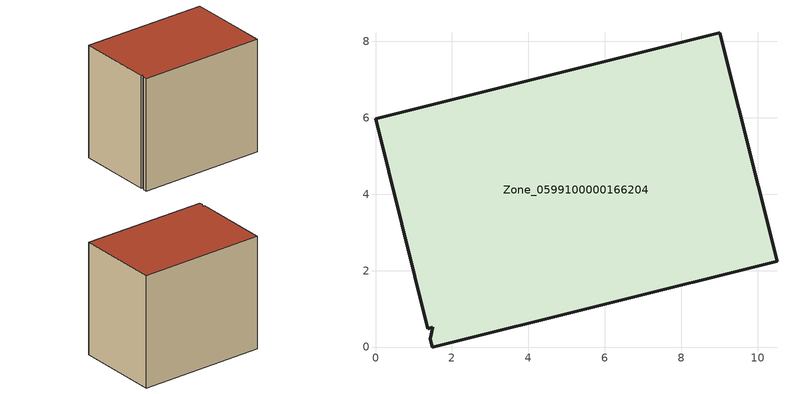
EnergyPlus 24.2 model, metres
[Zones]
Zone_0599100000166204
 floor ground (C_G): 1.49,0 1.44,0.21 1.5,0.52 1.37,0.48 0,5.98 9.01,8.22 10.51,2.24 z0
 wall outside (C_F): 1.49,0 10.51,2.24 9.01,8.22 0,5.98 1.37,0.48 1.5,0.52 1.44,0.21 1.49,0 z0:8.33
 roof outside (C_R): 1.44,0.21 1.49,0 10.51,2.24 9.01,8.22 0,5.98 1.37,0.48 1.5,0.52 z8.33
[BUILDING]
Pand.0599100000166204: North Axis=0; Terrain=City; Loads Convergence Tolerance Value=0.04; Temperature Convergence Tolerance Value=0.4; Solar Distribution=FullExterior; Maximum Number of Warmup Days=25; Minimum Number of Warmup Days=1
[Site:Location]
Rotterdam.The.Hague.AP_ZH_NLD Design_Conditions: Latitude=51.96; Longitude=4.45; Time Zone=1; Elevation=-4.5
[SITE:GROUNDTEMPERATURE:BUILDINGSURFACE]
18, 18, 18, 18, 18, 18, 18, 18, 18, 18, 18, 18
[MATERIAL] Thermal Absorptance=0.9; Solar Absorptance=0.7; Visible Absorptance=0.7
Name | Roughness | Thickness | Conductivity | Density | Specific Heat
G.TI.1965-1974 | MediumSmooth | 0.15 | 0.882353 | 540 | 1210
F.TI.1965-1974 | Rough | 0.3 | 0.697674 | 1920 | 840
R.TI.1965-1974 | MediumRough | 0.2 | 0.232558 | 1500 | 1000
[CONSTRUCTION]
C_G: G.TI.1965-1974
C_F: F.TI.1965-1974
C_R: R.TI.1965-1974
[ZONE]
Zone_0599100000166204: Type=1; Multiplier=1; Ceiling Height=Autocalculate; Volume=Autocalculate; Floor Area=autocalculate; Part of Total Floor Area=Yes
[ZONEINFILTRATION:DESIGNFLOWRATE]
Infil_Zone_0599100000166204: Zone or ZoneList or Space or SpaceList=Zone_0599100000166204; Schedule=AlwaysOn; Design Flow Rate Calculation Method=Flow/Area; Flow Rate per Floor Area=0.003; Constant Term Coefficient=1; Temperature Term Coefficient=0; Velocity Term Coefficient=0; Velocity Squared Term Coefficient=0
[HVACTEMPLATE:ZONE:IDEALLOADSAIRSYSTEM]
Zone_0599100000166204: Maximum Heating Supply Air Temperature=50; Minimum Cooling Supply Air Temperature=13; Maximum Heating Supply Air Humidity Ratio=0.0156; Minimum Cooling Supply Air Humidity Ratio=0.0077; Heating Limit=NoLimit; Cooling Limit=NoLimit; Dehumidification Control Type=ConstantSensibleHeatRatio; Cooling Sensible Heat Ratio=0.7; Dehumidification Setpoint=60; Humidification Control Type=None; Humidification Setpoint=30; Outdoor Air Method=None; Outdoor Air Flow Rate per Person=0.00944; Outdoor Air Flow Rate per Zone Floor Area=0; Outdoor Air Flow Rate per Zone=0; Demand Controlled Ventilation Type=None; Outdoor Air Economizer Type=NoEconomizer; Heat Recovery Type=None; Sensible Heat Recovery Effectiveness=0.7; Latent Heat Recovery Effectiveness=0.65
[ZONECONTROL:THERMOSTAT]
ThermostatControl_Zone_0599100000166204: Zone or ZoneList=Zone_0599100000166204; Control Type Schedule=DualSetpointControlType; Control 1=Thermostat_Zone_0599100000166204; Temperature Difference Between Cutout And Setpoint=0
[THERMOSTATSETPOINT:DUALSETPOINT]
Thermostat_Zone_0599100000166204: Heating Setpoint Temperature Schedule=HeatingSetpoint_Zone_0599100000166204; Cooling Setpoint Temperature Schedule=CoolingSetpoint_Zone_0599100000166204
[SCHEDULE:COMPACT]
HeatingSetpoint_Zone_0599100000166204: Through: 12/31, For: AllDays, Until: 24:00, 21
CoolingSetpoint_Zone_0599100000166204: Through: 12/31, For: AllDays, Until: 24:00, 24
DualSetpointControlType: Through: 12/31, For: AllDays, Until: 24:00, 4
AlwaysOn: Through: 12/31, For: AllDays, Until: 24:00, 1
